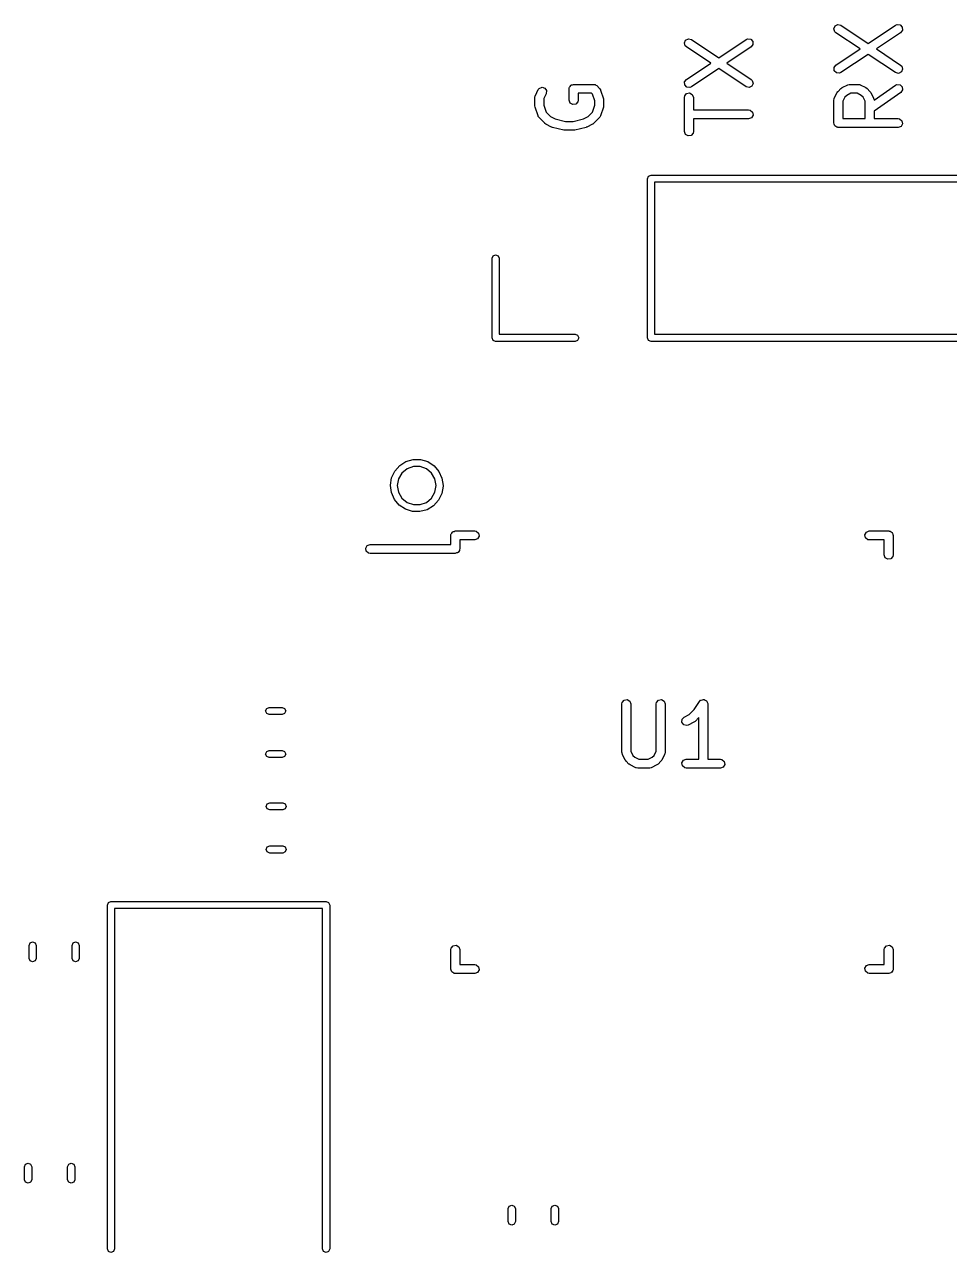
# Model space of a CAD drawing. Extents: x 127.9 to 167.5, y -121.6 to -83.1.
# Drawn here: x 131.84 to 147.31, y -103.62 to -83.09 of the extents above; entities that cross this region are included whole.
import ezdxf

# ---------------------------------------------------------------- set-up
doc = ezdxf.new("R2010")
doc.units = 0
doc.layers.add('BLACK', color=7, linetype='CONTINUOUS')

msp = doc.modelspace()

# ---------------------------------------------------------------- linework, layer by layer
at = {"layer": 'BLACK', "linetype": 'CONTINUOUS'}
for p, q in [((145.378, -83.1618), (145.398, -83.1149)), ((145.398, -83.1149), (145.444, -83.0921)), ((145.444, -83.0921), (145.494, -83.1043)), ((145.494, -83.1043), (145.952, -83.4099)), ((145.952, -83.4099), (146.411, -83.1043)), ((146.411, -83.1043), (146.435, -83.0938)), ((146.435, -83.0938), (146.486, -83.0994)), ((146.486, -83.0994), (146.521, -83.1365)), ((146.521, -83.1365), (146.524, -83.1877)), ((142.878, -83.3999), (142.898, -83.353)), ((142.898, -83.353), (142.944, -83.3302)), ((142.944, -83.3302), (142.994, -83.3424)), ((142.994, -83.3424), (143.452, -83.648)), ((143.452, -83.648), (143.911, -83.3424)), ((143.911, -83.3424), (143.935, -83.3319)), ((143.935, -83.3319), (143.986, -83.3375)), ((143.986, -83.3375), (144.021, -83.3746)), ((145.392, -83.2111), (145.378, -83.1618)), ((145.411, -83.2291), (145.392, -83.2111)), ((145.817, -83.5), (145.411, -83.2291)), ((146.494, -83.2291), (146.088, -83.5)), ((146.524, -83.1877), (146.494, -83.2291)), ((142.892, -83.4492), (142.878, -83.3999)), ((142.911, -83.4672), (142.892, -83.4492)), ((143.317, -83.7381), (142.911, -83.4672)), ((143.994, -83.4672), (143.588, -83.7381)), ((144.024, -83.4258), (143.994, -83.4672)), ((144.021, -83.3746), (144.024, -83.4258)), ((145.411, -83.7709), (145.817, -83.5)), ((146.088, -83.5), (146.494, -83.7709)), ((142.911, -84.009), (143.317, -83.7381)), ((143.588, -83.7381), (143.994, -84.009)), ((145.952, -83.5901), (145.494, -83.8957)), ((146.411, -83.8957), (145.952, -83.5901)), ((143.452, -83.8282), (142.994, -84.1338)), ((143.911, -84.1338), (143.452, -83.8282)), ((145.38, -83.8123), (145.411, -83.7709)), ((145.384, -83.8635), (145.38, -83.8123)), ((145.419, -83.9006), (145.384, -83.8635)), ((145.47, -83.9062), (145.419, -83.9006)), ((145.494, -83.8957), (145.47, -83.9062)), ((146.461, -83.9079), (146.411, -83.8957)), ((146.507, -83.8851), (146.461, -83.9079)), ((146.494, -83.7709), (146.513, -83.7889)), ((146.527, -83.8382), (146.507, -83.8851)), ((146.513, -83.7889), (146.527, -83.8382)), ((140.385, -84.276), (140.433, -84.1807)), ((140.433, -84.1807), (140.448, -84.1598)), ((140.448, -84.1598), (140.496, -84.1394)), ((140.496, -84.1394), (140.545, -84.1541)), ((140.545, -84.1541), (140.573, -84.1969)), ((140.949, -84.1667), (140.951, -84.1569)), ((140.949, -84.3571), (140.949, -84.1667)), ((140.95, -84.1536), (140.952, -84.1508)), ((140.951, -84.1569), (140.95, -84.1536)), ((140.952, -84.1508), (140.953, -84.141)), ((140.953, -84.141), (140.966, -84.1261)), ((140.966, -84.1261), (140.976, -84.1092)), ((140.976, -84.1092), (140.982, -84.1069)), ((140.982, -84.1069), (140.986, -84.1017)), ((140.986, -84.1017), (141.006, -84.0983)), ((141.006, -84.0983), (141.024, -84.0917)), ((141.024, -84.0917), (141.357, -84.0917)), ((141.357, -84.0917), (141.362, -84.0925)), ((141.362, -84.0925), (141.364, -84.092)), ((141.364, -84.092), (141.367, -84.0933)), ((141.367, -84.0933), (141.383, -84.0962)), ((141.383, -84.0962), (141.395, -84.1067)), ((141.395, -84.1067), (141.41, -84.1136)), ((141.41, -84.1136), (141.458, -84.1613)), ((141.458, -84.1613), (141.473, -84.1826)), ((142.88, -84.0504), (142.911, -84.009)), ((142.884, -84.1016), (142.88, -84.0504)), ((142.919, -84.1387), (142.884, -84.1016)), ((142.97, -84.1443), (142.919, -84.1387)), ((142.994, -84.1338), (142.97, -84.1443)), ((143.961, -84.146), (143.911, -84.1338)), ((144.007, -84.1232), (143.961, -84.146)), ((143.994, -84.009), (144.013, -84.027)), ((144.027, -84.0763), (144.007, -84.1232)), ((144.013, -84.027), (144.027, -84.0763)), ((145.447, -84.2089), (145.495, -84.1613)), ((145.495, -84.1613), (145.513, -84.1484)), ((145.513, -84.1484), (145.514, -84.1472)), ((145.514, -84.1472), (145.609, -84.0996)), ((145.609, -84.0996), (145.634, -84.0922)), ((145.634, -84.0922), (145.639, -84.0932)), ((145.639, -84.0932), (145.643, -84.0917)), ((145.643, -84.0917), (145.786, -84.0917)), ((145.786, -84.0917), (145.811, -84.0962)), ((145.811, -84.0962), (145.815, -84.0991)), ((145.815, -84.0991), (145.819, -84.0996)), ((145.819, -84.0996), (145.914, -84.1472)), ((145.914, -84.1472), (145.932, -84.1606)), ((145.932, -84.1606), (145.934, -84.1613)), ((145.934, -84.1613), (145.982, -84.2089)), ((146.051, -84.3562), (146.409, -84.1052)), ((146.409, -84.1052), (146.433, -84.0942)), ((146.433, -84.0942), (146.484, -84.0987)), ((146.484, -84.0987), (146.52, -84.135)), ((146.52, -84.135), (146.525, -84.1861)), ((140.377, -84.3095), (140.382, -84.2839)), ((140.377, -84.4524), (140.377, -84.3095)), ((140.382, -84.2839), (140.385, -84.2804)), ((140.385, -84.2804), (140.385, -84.276)), ((140.567, -84.2478), (140.527, -84.3272)), ((140.527, -84.3272), (140.527, -84.4402)), ((140.573, -84.1969), (140.567, -84.2478)), ((140.966, -84.4053), (140.949, -84.3571)), ((141.094, -84.3828), (141.061, -84.4221)), ((141.099, -84.3571), (141.094, -84.3828)), ((141.326, -84.2417), (141.099, -84.2417)), ((141.099, -84.2417), (141.099, -84.3571)), ((141.339, -84.2548), (141.326, -84.2417)), ((141.377, -84.3693), (141.339, -84.2548)), ((141.377, -84.4402), (141.377, -84.3693)), ((141.473, -84.1826), (141.473, -84.1871)), ((141.473, -84.1871), (141.476, -84.1906)), ((141.476, -84.1906), (141.524, -84.3334)), ((141.524, -84.3334), (141.527, -84.3556)), ((141.527, -84.3556), (141.527, -84.3571)), ((141.527, -84.3571), (141.527, -84.4524)), ((142.877, -84.3095), (142.882, -84.2839)), ((142.877, -84.8809), (142.877, -84.3095)), ((142.882, -84.2839), (142.915, -84.2446)), ((142.915, -84.2446), (142.965, -84.2357)), ((142.965, -84.2357), (143.01, -84.2613)), ((143.01, -84.2613), (143.027, -84.3095)), ((143.027, -84.3095), (143.027, -84.5202)), ((145.377, -84.3571), (145.382, -84.3315)), ((145.377, -84.7381), (145.377, -84.3571)), ((145.382, -84.3315), (145.385, -84.3281)), ((145.385, -84.3236), (145.433, -84.2284)), ((145.385, -84.3281), (145.385, -84.3236)), ((145.433, -84.2284), (145.446, -84.2103)), ((145.446, -84.2103), (145.447, -84.2089)), ((145.562, -84.3063), (145.527, -84.3748)), ((145.527, -84.3748), (145.527, -84.6631)), ((145.592, -84.2759), (145.562, -84.3063)), ((145.661, -84.2417), (145.592, -84.2759)), ((145.768, -84.2417), (145.661, -84.2417)), ((145.837, -84.2759), (145.768, -84.2417)), ((145.867, -84.3063), (145.837, -84.2759)), ((145.901, -84.3748), (145.867, -84.3063)), ((145.901, -84.6631), (145.901, -84.3748)), ((145.982, -84.2089), (145.994, -84.2272)), ((145.994, -84.2272), (145.996, -84.2284)), ((145.996, -84.2284), (146.043, -84.3236)), ((146.043, -84.3236), (146.051, -84.3486)), ((146.051, -84.3486), (146.05, -84.3529)), ((146.05, -84.3529), (146.051, -84.3562)), ((146.495, -84.2281), (146.051, -84.5391)), ((146.525, -84.1861), (146.495, -84.2281)), ((140.378, -84.4539), (140.377, -84.4524)), ((140.381, -84.4761), (140.378, -84.4539)), ((140.429, -84.619), (140.381, -84.4761)), ((140.527, -84.4402), (140.566, -84.5547)), ((140.566, -84.5547), (140.64, -84.6288)), ((141.011, -84.431), (140.966, -84.4053)), ((141.061, -84.4221), (141.011, -84.431)), ((141.265, -84.6288), (141.339, -84.5547)), ((141.339, -84.5547), (141.377, -84.4402)), ((141.524, -84.4761), (141.476, -84.619)), ((141.527, -84.4524), (141.523, -84.4745)), ((141.523, -84.4745), (141.524, -84.4761)), ((143.027, -84.5202), (143.952, -84.5202)), ((143.952, -84.5202), (143.978, -84.5248)), ((143.978, -84.5248), (144.017, -84.5577)), ((144.017, -84.5577), (144.026, -84.6083)), ((146.051, -84.5391), (146.051, -84.6631)), ((140.432, -84.6225), (140.429, -84.619)), ((140.432, -84.6269), (140.432, -84.6225)), ((140.447, -84.6483), (140.432, -84.6269)), ((140.542, -84.7435), (140.447, -84.6483)), ((140.544, -84.7442), (140.542, -84.7435)), ((140.562, -84.7576), (140.544, -84.7442)), ((140.657, -84.8052), (140.562, -84.7576)), ((140.64, -84.6288), (140.717, -84.6673)), ((140.717, -84.6673), (140.89, -84.7107)), ((140.89, -84.7107), (141.015, -84.7107)), ((141.015, -84.7107), (141.188, -84.6673)), ((141.188, -84.6673), (141.265, -84.6288)), ((141.343, -84.7576), (141.248, -84.8052)), ((141.344, -84.7564), (141.343, -84.7576)), ((141.363, -84.7435), (141.344, -84.7564)), ((141.458, -84.6483), (141.363, -84.7435)), ((141.46, -84.6442), (141.458, -84.6483)), ((141.464, -84.6419), (141.46, -84.6442)), ((141.476, -84.619), (141.464, -84.6419)), ((143.952, -84.6702), (143.027, -84.6702)), ((143.027, -84.6702), (143.027, -84.8809)), ((144.001, -84.6527), (143.952, -84.6702)), ((144.026, -84.6083), (144.001, -84.6527)), ((145.384, -84.7564), (145.377, -84.7381)), ((145.387, -84.7756), (145.384, -84.7564)), ((145.393, -84.7799), (145.387, -84.7756)), ((145.395, -84.7863), (145.393, -84.7799)), ((145.412, -84.7961), (145.395, -84.7863)), ((145.427, -84.8086), (145.412, -84.7961)), ((145.527, -84.6631), (145.901, -84.6631)), ((146.051, -84.6631), (146.452, -84.6631)), ((146.452, -84.6631), (146.478, -84.6676)), ((146.501, -84.7956), (146.452, -84.8131)), ((146.478, -84.6676), (146.517, -84.7006)), ((146.526, -84.7511), (146.501, -84.7956)), ((146.517, -84.7006), (146.526, -84.7511)), ((140.66, -84.8056), (140.657, -84.8052)), ((140.672, -84.8109), (140.66, -84.8056)), ((140.863, -84.8585), (140.672, -84.8109)), ((140.866, -84.8581), (140.863, -84.8585)), ((140.881, -84.8607), (140.866, -84.8581)), ((141.024, -84.8607), (140.881, -84.8607)), ((141.027, -84.8595), (141.024, -84.8607)), ((141.042, -84.8585), (141.027, -84.8595)), ((141.232, -84.8109), (141.042, -84.8585)), ((141.235, -84.8089), (141.232, -84.8109)), ((141.248, -84.8052), (141.235, -84.8089)), ((142.895, -84.9292), (142.877, -84.8809)), ((142.939, -84.9548), (142.895, -84.9292)), ((142.99, -84.9459), (142.939, -84.9548)), ((143.023, -84.9066), (142.99, -84.9459)), ((143.027, -84.8809), (143.023, -84.9066)), ((145.436, -84.8103), (145.427, -84.8086)), ((145.439, -84.812), (145.436, -84.8103)), ((145.443, -84.8114), (145.439, -84.812)), ((145.452, -84.8131), (145.443, -84.8114)), ((146.452, -84.8131), (145.452, -84.8131)), ((142.278, -85.6276), (142.32, -85.61)), ((142.32, -85.61), (150, -85.61)), ((142.26, -85.67), (142.278, -85.6276)), ((142.26, -88.33), (142.26, -85.67)), ((142.38, -85.73), (142.38, -88.27)), ((149.94, -85.73), (142.38, -85.73)), ((139.66, -87), (139.678, -86.9576)), ((139.66, -88.33), (139.66, -87)), ((139.678, -86.9576), (139.72, -86.94)), ((139.72, -86.94), (139.762, -86.9576)), ((139.762, -86.9576), (139.78, -87)), ((139.78, -87), (139.78, -88.27)), ((139.78, -88.27), (141.05, -88.27)), ((141.05, -88.27), (141.092, -88.2876)), ((142.38, -88.27), (149.94, -88.27)), ((139.678, -88.3724), (139.66, -88.33)), ((139.72, -88.39), (139.678, -88.3724)), ((141.05, -88.39), (139.72, -88.39)), ((141.092, -88.3724), (141.05, -88.39)), ((141.092, -88.2876), (141.11, -88.33)), ((141.11, -88.33), (141.092, -88.3724)), ((142.278, -88.3724), (142.26, -88.33)), ((142.32, -88.39), (142.278, -88.3724)), ((150, -88.39), (142.32, -88.39)), ((138.032, -90.5584), (138.115, -90.4649)), ((138.115, -90.4649), (138.22, -90.3984)), ((138.238, -90.5186), (138.151, -90.5911)), ((138.22, -90.3984), (138.34, -90.3641)), ((138.344, -90.48), (138.238, -90.5186)), ((138.34, -90.3641), (138.465, -90.3648)), ((138.456, -90.48), (138.344, -90.48)), ((138.562, -90.5186), (138.456, -90.48)), ((138.465, -90.3648), (138.585, -90.4006)), ((138.649, -90.5911), (138.562, -90.5186)), ((138.585, -90.4006), (138.689, -90.4684)), ((138.689, -90.4684), (138.771, -90.5629)), ((137.96, -90.7946), (137.979, -90.6714)), ((137.979, -90.6714), (138.032, -90.5584)), ((138.095, -90.6889), (138.075, -90.8)), ((138.151, -90.5911), (138.095, -90.6889)), ((138.705, -90.6889), (138.649, -90.5911)), ((138.725, -90.8), (138.705, -90.6889)), ((138.771, -90.5629), (138.822, -90.6765)), ((138.822, -90.6765), (138.84, -90.8)), ((137.961, -90.8), (137.96, -90.7946)), ((137.976, -90.9183), (137.961, -90.8)), ((138.026, -91.0325), (137.976, -90.9183)), ((138.075, -90.8), (138.095, -90.9111)), ((138.095, -90.9111), (138.151, -91.0089)), ((138.649, -91.0089), (138.705, -90.9111)), ((138.705, -90.9111), (138.725, -90.8)), ((138.819, -90.9338), (138.765, -91.046)), ((138.84, -90.8107), (138.819, -90.9338)), ((138.84, -90.8), (138.84, -90.8107)), ((138.107, -91.128), (138.026, -91.0325)), ((138.211, -91.1971), (138.107, -91.128)), ((138.151, -91.0089), (138.238, -91.0814)), ((138.238, -91.0814), (138.344, -91.12)), ((138.344, -91.12), (138.456, -91.12)), ((138.456, -91.12), (138.562, -91.0814)), ((138.562, -91.0814), (138.649, -91.0089)), ((138.681, -91.1385), (138.575, -91.2038)), ((138.765, -91.046), (138.681, -91.1385)), ((138.33, -91.2343), (138.211, -91.1971)), ((138.454, -91.2366), (138.33, -91.2343)), ((138.575, -91.2038), (138.454, -91.2366)), ((139.003, -91.5752), (139.007, -91.57)), ((139.007, -91.57), (139.027, -91.5667)), ((139.027, -91.5667), (139.045, -91.56)), ((139.045, -91.56), (139.37, -91.56)), ((139.37, -91.56), (139.396, -91.5645)), ((139.396, -91.5645), (139.435, -91.5975)), ((145.922, -91.5775), (145.97, -91.56)), ((145.97, -91.56), (146.295, -91.56)), ((146.295, -91.56), (146.305, -91.5617)), ((146.305, -91.5617), (146.308, -91.5611)), ((146.308, -91.5611), (146.311, -91.5628)), ((146.311, -91.5628), (146.321, -91.5645)), ((146.321, -91.5645), (146.336, -91.577)), ((138.97, -91.635), (138.972, -91.6253)), ((138.97, -91.785), (138.97, -91.635)), ((138.971, -91.622), (138.973, -91.6191)), ((138.972, -91.6253), (138.971, -91.622)), ((138.973, -91.6191), (138.975, -91.6093)), ((138.975, -91.6093), (138.987, -91.5944)), ((138.987, -91.5944), (138.997, -91.5775)), ((138.997, -91.5775), (139.003, -91.5752)), ((139.37, -91.71), (139.12, -91.71)), ((139.12, -91.71), (139.12, -91.86)), ((139.418, -91.6925), (139.37, -91.71)), ((139.444, -91.648), (139.418, -91.6925)), ((139.435, -91.5975), (139.444, -91.648)), ((145.896, -91.622), (145.922, -91.5775)), ((145.905, -91.6725), (145.896, -91.622)), ((145.944, -91.7055), (145.905, -91.6725)), ((145.97, -91.71), (145.944, -91.7055)), ((146.22, -91.71), (145.97, -91.71)), ((146.22, -91.96), (146.22, -91.71)), ((146.336, -91.577), (146.352, -91.5868)), ((146.352, -91.5868), (146.355, -91.5931)), ((146.355, -91.5931), (146.36, -91.5975)), ((146.36, -91.5975), (146.363, -91.6167)), ((146.363, -91.6167), (146.37, -91.635)), ((146.37, -91.635), (146.37, -91.96)), ((137.546, -91.847), (137.572, -91.8025)), ((137.555, -91.8975), (137.546, -91.847)), ((137.594, -91.9305), (137.555, -91.8975)), ((137.572, -91.8025), (137.62, -91.785)), ((137.62, -91.935), (137.594, -91.9305)), ((137.62, -91.785), (138.97, -91.785)), ((139.045, -91.935), (137.62, -91.935)), ((139.063, -91.9283), (139.045, -91.935)), ((139.082, -91.925), (139.063, -91.9283)), ((139.087, -91.9198), (139.082, -91.925)), ((139.093, -91.9175), (139.087, -91.9198)), ((139.103, -91.9006), (139.093, -91.9175)), ((139.115, -91.8857), (139.103, -91.9006)), ((139.117, -91.8759), (139.115, -91.8857)), ((139.119, -91.873), (139.117, -91.8759)), ((139.12, -91.86), (139.118, -91.8697)), ((139.118, -91.8697), (139.119, -91.873)), ((146.238, -92.0082), (146.22, -91.96)), ((146.37, -91.96), (146.365, -91.9857)), ((146.282, -92.0339), (146.238, -92.0082)), ((146.332, -92.025), (146.282, -92.0339)), ((146.365, -91.9857), (146.332, -92.025)), ((141.833, -94.4524), (141.838, -94.4267)), ((141.838, -94.4267), (141.871, -94.3874)), ((141.871, -94.3874), (141.921, -94.3785)), ((141.921, -94.3785), (141.966, -94.4042)), ((141.966, -94.4042), (141.983, -94.4524)), ((142.405, -94.4524), (142.409, -94.4267)), ((142.409, -94.4267), (142.442, -94.3874)), ((142.442, -94.3874), (142.493, -94.3785)), ((142.493, -94.3785), (142.537, -94.4042)), ((142.537, -94.4042), (142.555, -94.4524)), ((143.04, -94.5475), (143.131, -94.4108)), ((143.131, -94.4108), (143.149, -94.3919)), ((143.149, -94.3919), (143.154, -94.3907)), ((143.154, -94.3907), (143.156, -94.3874)), ((143.156, -94.3874), (143.178, -94.3836)), ((143.178, -94.3836), (143.199, -94.3775)), ((143.199, -94.3775), (143.203, -94.3793)), ((143.203, -94.3793), (143.207, -94.3785)), ((143.207, -94.3785), (143.226, -94.3894)), ((143.226, -94.3894), (143.246, -94.3981)), ((143.246, -94.3981), (143.248, -94.402)), ((143.248, -94.402), (143.251, -94.4042)), ((143.251, -94.4042), (143.259, -94.4246)), ((143.259, -94.4246), (143.268, -94.4441)), ((143.268, -94.4441), (143.267, -94.4483)), ((135.872, -94.57), (135.89, -94.5276)), ((135.89, -94.6124), (135.872, -94.57)), ((135.89, -94.5276), (135.932, -94.51)), ((135.932, -94.63), (135.89, -94.6124)), ((135.932, -94.51), (136.148, -94.51)), ((136.148, -94.63), (135.932, -94.63)), ((136.148, -94.51), (136.19, -94.5276)), ((136.19, -94.6124), (136.148, -94.63)), ((136.19, -94.5276), (136.208, -94.57)), ((136.208, -94.57), (136.19, -94.6124)), ((141.833, -95.2619), (141.833, -94.4524)), ((141.983, -94.4524), (141.983, -95.2442)), ((142.405, -95.2442), (142.405, -94.4524)), ((142.555, -94.4524), (142.555, -95.2619)), ((142.875, -94.671), (142.959, -94.6288)), ((142.959, -94.6288), (143.04, -94.5475)), ((143.267, -94.4483), (143.269, -94.4524)), ((143.269, -94.4524), (143.269, -95.3774)), ((142.836, -94.7595), (142.839, -94.7083)), ((142.867, -94.8007), (142.836, -94.7595)), ((142.839, -94.7083), (142.875, -94.671)), ((142.917, -94.8126), (142.867, -94.8007)), ((142.942, -94.8052), (142.917, -94.8126)), ((143.037, -94.7576), (142.942, -94.8052)), ((143.038, -94.7564), (143.037, -94.7576)), ((143.056, -94.7435), (143.038, -94.7564)), ((143.119, -94.6811), (143.056, -94.7435)), ((143.119, -95.3774), (143.119, -94.6811)), ((135.872, -95.29), (135.89, -95.2476)), ((135.89, -95.2476), (135.932, -95.23)), ((135.932, -95.23), (136.148, -95.23)), ((136.148, -95.23), (136.19, -95.2476)), ((136.19, -95.2476), (136.208, -95.29)), ((141.835, -95.2661), (141.833, -95.2619)), ((141.834, -95.2705), (141.835, -95.2661)), ((141.983, -95.2442), (142.017, -95.3127)), ((142.37, -95.3127), (142.405, -95.2442)), ((142.555, -95.2619), (142.55, -95.2876)), ((135.89, -95.3324), (135.872, -95.29)), ((135.932, -95.35), (135.89, -95.3324)), ((136.148, -95.35), (135.932, -95.35)), ((136.19, -95.3324), (136.148, -95.35)), ((136.208, -95.29), (136.19, -95.3324)), ((141.841, -95.2954), (141.834, -95.2705)), ((141.889, -95.3907), (141.841, -95.2954)), ((141.89, -95.3918), (141.889, -95.3907)), ((141.903, -95.4102), (141.89, -95.3918)), ((141.95, -95.4578), (141.903, -95.4102)), ((141.952, -95.4585), (141.95, -95.4578)), ((141.97, -95.4718), (141.952, -95.4585)), ((142.065, -95.5195), (141.97, -95.4718)), ((142.017, -95.3127), (142.048, -95.3431)), ((142.048, -95.3431), (142.116, -95.3774)), ((142.116, -95.3774), (142.271, -95.3774)), ((142.271, -95.3774), (142.34, -95.3431)), ((142.418, -95.4718), (142.323, -95.5195)), ((142.34, -95.3431), (142.37, -95.3127)), ((142.419, -95.4707), (142.418, -95.4718)), ((142.437, -95.4578), (142.419, -95.4707)), ((142.485, -95.4102), (142.437, -95.4578)), ((142.486, -95.4087), (142.485, -95.4102)), ((142.499, -95.3907), (142.486, -95.4087)), ((142.547, -95.2954), (142.499, -95.3907)), ((142.55, -95.2876), (142.547, -95.291)), ((142.547, -95.291), (142.547, -95.2954)), ((142.834, -95.4394), (142.86, -95.3949)), ((142.843, -95.4899), (142.834, -95.4394)), ((142.86, -95.3949), (142.908, -95.3774)), ((142.908, -95.3774), (143.119, -95.3774)), ((143.269, -95.3774), (143.48, -95.3774)), ((143.48, -95.3774), (143.505, -95.3819)), ((143.505, -95.3819), (143.544, -95.4149)), ((143.553, -95.4654), (143.528, -95.5098)), ((143.544, -95.4149), (143.553, -95.4654)), ((142.069, -95.52), (142.065, -95.5195)), ((142.073, -95.5229), (142.069, -95.52)), ((142.099, -95.5274), (142.073, -95.5229)), ((142.289, -95.5274), (142.099, -95.5274)), ((142.293, -95.5258), (142.289, -95.5274)), ((142.298, -95.5269), (142.293, -95.5258)), ((142.323, -95.5195), (142.298, -95.5269)), ((142.882, -95.5229), (142.843, -95.4899)), ((142.908, -95.5274), (142.882, -95.5229)), ((143.48, -95.5274), (142.908, -95.5274)), ((143.528, -95.5098), (143.48, -95.5274)), ((135.882, -96.165), (135.9, -96.1226)), ((135.9, -96.2074), (135.882, -96.165)), ((135.9, -96.1226), (135.942, -96.105)), ((135.942, -96.225), (135.9, -96.2074)), ((135.942, -96.105), (136.158, -96.105)), ((136.158, -96.225), (135.942, -96.225)), ((136.158, -96.105), (136.2, -96.1226)), ((136.2, -96.2074), (136.158, -96.225)), ((136.2, -96.1226), (136.218, -96.165)), ((136.218, -96.165), (136.2, -96.2074)), ((135.882, -96.885), (135.9, -96.8426)), ((135.9, -96.9274), (135.882, -96.885)), ((135.9, -96.8426), (135.942, -96.825)), ((135.942, -96.825), (136.158, -96.825)), ((136.158, -96.825), (136.2, -96.8426)), ((136.2, -96.8426), (136.218, -96.885)), ((136.218, -96.885), (136.2, -96.9274)), ((135.942, -96.945), (135.9, -96.9274)), ((136.158, -96.945), (135.942, -96.945)), ((136.2, -96.9274), (136.158, -96.945)), ((133.225, -97.8144), (133.242, -97.772)), ((133.225, -103.564), (133.225, -97.8144)), ((133.242, -97.772), (133.285, -97.7544)), ((133.285, -97.7544), (136.885, -97.7544)), ((136.825, -97.8744), (133.345, -97.8744)), ((133.345, -97.8744), (133.345, -103.564)), ((136.825, -103.564), (136.825, -97.8744)), ((136.885, -97.7544), (136.927, -97.772)), ((136.927, -97.772), (136.945, -97.8144)), ((136.945, -97.8144), (136.945, -103.564)), ((131.915, -98.4916), (131.932, -98.4491)), ((131.915, -98.7072), (131.915, -98.4916)), ((131.932, -98.4491), (131.975, -98.4316)), ((131.975, -98.4316), (132.017, -98.4491)), ((132.017, -98.4491), (132.035, -98.4916)), ((132.035, -98.4916), (132.035, -98.7072)), ((132.635, -98.4916), (132.652, -98.4491)), ((132.635, -98.7072), (132.635, -98.4916)), ((132.652, -98.4491), (132.695, -98.4316)), ((132.695, -98.4316), (132.737, -98.4491)), ((132.737, -98.4491), (132.755, -98.4916)), ((132.755, -98.4916), (132.755, -98.7072)), ((138.97, -98.56), (138.975, -98.5343)), ((138.975, -98.5343), (139.007, -98.495)), ((139.007, -98.495), (139.058, -98.4861)), ((139.058, -98.4861), (139.102, -98.5118)), ((139.102, -98.5118), (139.12, -98.56)), ((146.22, -98.56), (146.225, -98.5343)), ((146.225, -98.5343), (146.257, -98.495)), ((146.257, -98.495), (146.308, -98.4861)), ((146.308, -98.4861), (146.352, -98.5118)), ((146.352, -98.5118), (146.37, -98.56)), ((131.932, -98.7497), (131.915, -98.7072)), ((131.975, -98.7672), (131.932, -98.7497)), ((132.017, -98.7497), (131.975, -98.7672)), ((132.035, -98.7072), (132.017, -98.7497)), ((132.652, -98.7497), (132.635, -98.7072)), ((132.695, -98.7672), (132.652, -98.7497)), ((132.737, -98.7497), (132.695, -98.7672)), ((132.755, -98.7072), (132.737, -98.7497)), ((138.97, -98.885), (138.97, -98.56)), ((139.12, -98.56), (139.12, -98.81)), ((146.22, -98.81), (146.22, -98.56)), ((146.37, -98.56), (146.37, -98.885)), ((138.977, -98.9033), (138.97, -98.885)), ((138.98, -98.9225), (138.977, -98.9033)), ((138.985, -98.9269), (138.98, -98.9225)), ((138.988, -98.9332), (138.985, -98.9269)), ((139.004, -98.943), (138.988, -98.9332)), ((139.019, -98.9555), (139.004, -98.943)), ((139.029, -98.9572), (139.019, -98.9555)), ((139.032, -98.9589), (139.029, -98.9572)), ((139.035, -98.9583), (139.032, -98.9589)), ((139.045, -98.96), (139.035, -98.9583)), ((139.37, -98.96), (139.045, -98.96)), ((139.12, -98.81), (139.37, -98.81)), ((139.37, -98.81), (139.396, -98.8145)), ((139.418, -98.9425), (139.37, -98.96)), ((139.396, -98.8145), (139.435, -98.8475)), ((139.444, -98.898), (139.418, -98.9425)), ((139.435, -98.8475), (139.444, -98.898)), ((145.896, -98.872), (145.922, -98.8275)), ((145.905, -98.9225), (145.896, -98.872)), ((145.944, -98.9555), (145.905, -98.9225)), ((145.922, -98.8275), (145.97, -98.81)), ((145.97, -98.96), (145.944, -98.9555)), ((145.97, -98.81), (146.22, -98.81)), ((146.295, -98.96), (145.97, -98.96)), ((146.313, -98.9533), (146.295, -98.96)), ((146.332, -98.95), (146.313, -98.9533)), ((146.337, -98.9448), (146.332, -98.95)), ((146.343, -98.9425), (146.337, -98.9448)), ((146.353, -98.9256), (146.343, -98.9425)), ((146.365, -98.9107), (146.353, -98.9256)), ((146.367, -98.9009), (146.365, -98.9107)), ((146.369, -98.898), (146.367, -98.9009)), ((146.37, -98.885), (146.368, -98.8947)), ((146.368, -98.8947), (146.369, -98.898)), ((131.84, -102.192), (131.858, -102.15)), ((131.84, -102.408), (131.84, -102.192)), ((131.858, -102.15), (131.9, -102.132)), ((131.9, -102.132), (131.942, -102.15)), ((131.942, -102.15), (131.96, -102.192)), ((131.96, -102.192), (131.96, -102.408)), ((132.56, -102.192), (132.578, -102.15)), ((132.56, -102.408), (132.56, -102.192)), ((132.578, -102.15), (132.62, -102.132)), ((132.62, -102.132), (132.662, -102.15)), ((132.662, -102.15), (132.68, -102.192)), ((132.68, -102.192), (132.68, -102.408)), ((131.858, -102.45), (131.84, -102.408)), ((131.9, -102.468), (131.858, -102.45)), ((131.942, -102.45), (131.9, -102.468)), ((131.96, -102.408), (131.942, -102.45)), ((132.578, -102.45), (132.56, -102.408)), ((132.62, -102.468), (132.578, -102.45)), ((132.662, -102.45), (132.62, -102.468)), ((132.68, -102.408), (132.662, -102.45)), ((139.93, -102.892), (139.948, -102.85)), ((139.948, -102.85), (139.99, -102.832)), ((139.99, -102.832), (140.032, -102.85)), ((140.032, -102.85), (140.05, -102.892)), ((140.65, -102.892), (140.668, -102.85)), ((140.668, -102.85), (140.71, -102.832)), ((140.71, -102.832), (140.752, -102.85)), ((140.752, -102.85), (140.77, -102.892)), ((139.93, -103.108), (139.93, -102.892)), ((140.05, -102.892), (140.05, -103.108)), ((140.65, -103.108), (140.65, -102.892)), ((140.77, -102.892), (140.77, -103.108)), ((139.948, -103.15), (139.93, -103.108)), ((139.99, -103.168), (139.948, -103.15)), ((140.032, -103.15), (139.99, -103.168)), ((140.05, -103.108), (140.032, -103.15)), ((140.668, -103.15), (140.65, -103.108)), ((140.71, -103.168), (140.668, -103.15)), ((140.752, -103.15), (140.71, -103.168)), ((140.77, -103.108), (140.752, -103.15)), ((133.242, -103.607), (133.225, -103.564)), ((133.285, -103.624), (133.242, -103.607)), ((133.327, -103.607), (133.285, -103.624)), ((133.345, -103.564), (133.327, -103.607)), ((136.842, -103.607), (136.825, -103.564)), ((136.885, -103.624), (136.842, -103.607)), ((136.927, -103.607), (136.885, -103.624)), ((136.945, -103.564), (136.927, -103.607))]:
    msp.add_line(p, q, dxfattribs=at)

doc.saveas('drawing.dxf')
